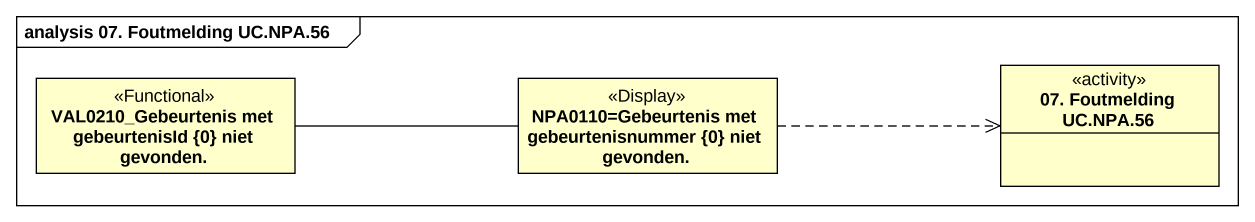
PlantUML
@startuml
mainframe analysis 07. Foutmelding UC.NPA.56
hide circle
hide empty members
class "VAL0210_Gebeurtenis met gebeurtenisId {0} niet gevonden." as VAL0210_Gebeurtenis_met <<Functional>>
class "NPA0110=Gebeurtenis met gebeurtenisnummer {0} niet gevonden." as NPA0110_Gebeurtenis_met <<Display>>
class "07. Foutmelding UC.NPA.56" as c07_Foutmelding_UC_NPA_56 <<activity>>
VAL0210_Gebeurtenis_met -right- NPA0110_Gebeurtenis_met
NPA0110_Gebeurtenis_met .right.> c07_Foutmelding_UC_NPA_56
@enduml
